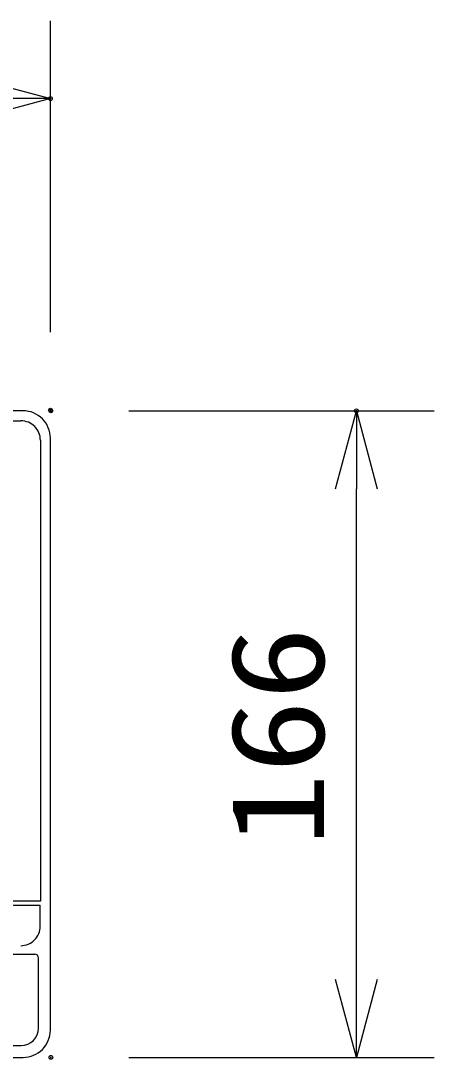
# Model space of a CAD drawing. Units: millimetres, scale not verified. Extents: x -63 to 62, y -57 to 58.
# Drawn here: x -15.28 to -4.66, y 4.75 to 31.42 of the extents above; entities that cross this region are included whole.
import ezdxf
from ezdxf.enums import TextEntityAlignment as Align

# ---------------------------------------------------------------- set-up
doc = ezdxf.new("R2010")
doc.units = ezdxf.units.MM
doc.header["$LTSCALE"] = 0.191492
doc.header["$PDMODE"] = 32
doc.header["$PDSIZE"] = 0.0957
for name, color, linetype in [('0-1_GAIKEI', 1, 'Continuous'), ('0-2_TOUROKU', 7, 'Continuous'), ('0-3_WAKU', 3, 'Continuous'), ('0-4_Defpoints', 7, 'Continuous')]:
    doc.layers.add(name, color=color, linetype=linetype)
doc.styles.add('ＭＳ ゴシック', font='')
doc.styles.get('ＭＳ ゴシック').set_extended_font_data('MS Gothic')

# ---------------------------------------------------------------- blocks, each defined once
blk = doc.blocks.new('_OPEN30')
at = {"layer": '0-2_TOUROKU'}
blk.add_line((0, 0), (-1, 0), dxfattribs=at)
blk.add_lwpolyline([(-1, 0.26795), (0, 0), (-1, -0.26795)], dxfattribs=at)

msp = doc.modelspace()

# ---------------------------------------------------------------- linework, layer by layer
at = {"layer": '0-1_GAIKEI', "color": 7}
for p, q in [((-15.2167, 21.4047), (-35.6172, 21.4047)), ((-14.5144, 5.5019), (-14.5144, 20.7023)), ((-35.6172, 4.7995), (-15.2167, 4.7995))]:
    msp.add_line(p, q, dxfattribs=at)
at = {"layer": '0-1_GAIKEI'}
for p, q in [((-35.5621, 21.147), (-15.2719, 21.147)), ((-36.058, 8.7042), (-14.776, 8.7042)), ((-14.776, 8.1677), (-14.776, 8.7042)), ((-25.2545, 7.4503), (-14.957, 7.4503)), ((-15.2599, 7.4521), (-14.917, 7.4521)), ((-14.817, 5.5521), (-14.817, 7.3521)), ((-35.567, 5.1021), (-15.267, 5.1021))]:
    msp.add_line(p, q, dxfattribs=at)
for points in [[(-14.772, 20.6472), (-14.772, 18.7558), (-14.772, 18.0484), (-14.772, 10.0558), (-14.772, 9.3484), (-14.772, 8.8153)], [(-14.772, 8.8153), (-23.6681, 8.8153), (-36.0619, 8.8153)]]:
    msp.add_lwpolyline(points, dxfattribs=at)
at = {"layer": '0-1_GAIKEI', "color": 7}
for centre, start, end in [((-15.2166, 20.7025), 359.98884, 90.01165), ((-15.2166, 5.5017), 269.98835, 0.01116)]:
    msp.add_arc(centre, 0.7022, start, end, dxfattribs=at)
at = {"layer": '0-1_GAIKEI'}
for centre, radius, start, end in [((-15.2718, 20.6473), 0.4998, 359.99217, 90.00783), ((-15.2757, 8.1677), 0.4998, 269.99247, 0.00753), ((-14.917, 7.3521), 0.1, 0, 90), ((-15.267, 5.5521), 0.45, 270, 0)]:
    msp.add_arc(centre, radius, start, end, dxfattribs=at)
at = {"layer": '0-3_WAKU'}
for p, q in [((-14.5144, 23.422), (-14.5144, 31.422)), ((-12.5012, 21.4047), (-4.6561, 21.4047)), ((-6.6561, 6.7995), (-6.6561, 19.4047)), ((-12.5012, 4.7995), (-4.6561, 4.7995))]:
    msp.add_line(p, q, dxfattribs=at)
at = {"layer": '0-4_Defpoints'}
for p in [(-14.5144, 29.422), (-14.5144, 21.422), (-14.5012, 21.4047), (-6.6561, 21.4047), (-14.5012, 4.7995)]:
    msp.add_point(p, dxfattribs=at)

# ---------------------------------------------------------------- block references
at = {"layer": '0-3_WAKU', "xscale": 2, "yscale": 2}
msp.add_blockref('_OPEN30', (-14.5144, 29.422), dxfattribs=at)
for p, rotation in [((-6.6561, 21.4047), 90), ((-6.6561, 4.7995), 270)]:
    msp.add_blockref('_OPEN30', p, dxfattribs=dict(at, rotation=rotation))

# ---------------------------------------------------------------- texts
at = {"layer": '0-3_WAKU', "style": 'ＭＳ ゴシック', "width": 1.15}
msp.add_text('166', height=2.405, rotation=90, dxfattribs=at).set_placement((-6.7657, 10.215), align=Align.BOTTOM_LEFT)

doc.saveas('drawing.dxf')
